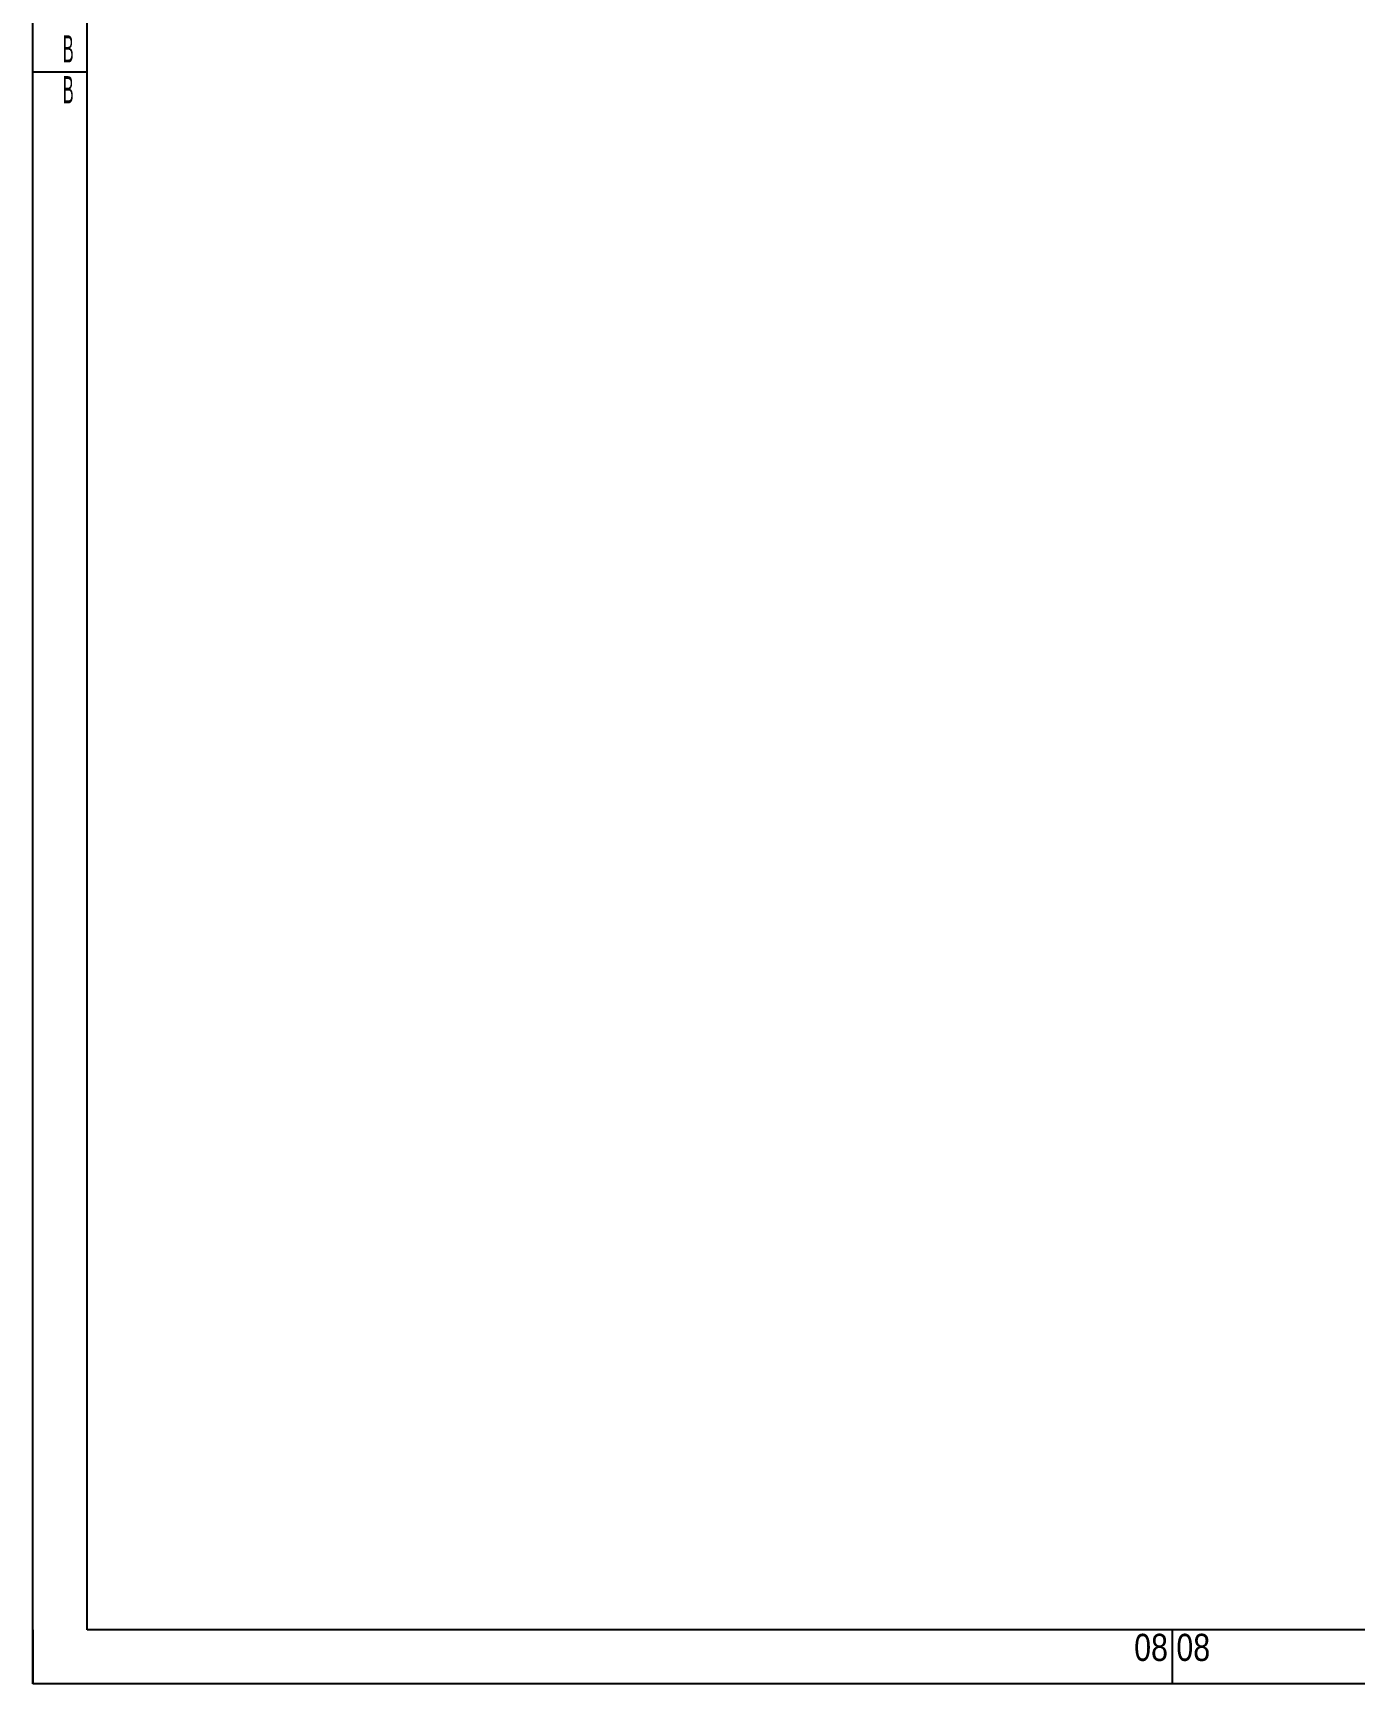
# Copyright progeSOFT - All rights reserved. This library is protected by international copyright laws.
# Model space of a CAD drawing. Extents: x -3873 to 164127, y 7129 to 96529.
# Drawn here: x -3873 to 20497, y 7129 to 37548 of the extents above; entities that cross this region are included whole.
import ezdxf
from ezdxf.enums import TextEntityAlignment as Align

# ---------------------------------------------------------------- set-up
doc = ezdxf.new("R2010")
doc.units = 0
doc.layers.get('0').update_dxf_attribs({"linetype": 'CONTINUOUS'})
doc.layers.add('LAYOUT', color=90, linetype='CONTINUOUS')
doc.styles.add('025_100', font='arial.ttf', dxfattribs={"height": 250})
doc.styles.add('035_100', font='arial.ttf', dxfattribs={"height": 350})
doc.styles.add('050_100', font='arial.ttf', dxfattribs={"height": 500})

# ---------------------------------------------------------------- blocks, each defined once
blk = doc.blocks.new('*U401')
at = {"color": 3, "linetype": 'Continuous'}
for p, q in [((-168000, 0), (-168000, 89400)), ((-167000, 29700), (-168000, 29700)), ((-168000, 1000), (-168000, 0)), ((-147000, 1000), (-147000, 0)), ((-147000, 1000), (-147000, 0)), ((0, 0), (-168000, 0))]:
    blk.add_line(p, q, dxfattribs=at)
at = {"color": 7, "linetype": 'Continuous'}
for p, q in [((-167000, 1000), (-167000, 88400)), ((-1000, 1000), (-167000, 1000))]:
    blk.add_line(p, q, dxfattribs=at)
at = {"color": 2, "style": '050_100'}
for s, width, p, p2 in [('B', 0.429283, (-167450, 29876), (-167250, 29876)), ('B', 0.429283, (-167450, 29124), (-167250, 29124)), ('08 08', 0.800937, (-147700, 424), (-146300, 424))]:
    blk.add_text(s, height=500, dxfattribs=dict(at, width=width)).set_placement(p, p2, align=Align.FIT)
at = {"color": 1, "linetype": 'Continuous', "ltscale": 50}
for tag, p, height, style in [('PROJECT', (-13710, 8757), 400, '035_100'), ('drawingnr', (-9521, 1405), 550, '050_100')]:
    blk.add_attdef(tag, p, '', height=height, dxfattribs=dict(at, style=style))
at = {"color": 4, "linetype": 'Continuous', "ltscale": 50}
for tag, p, height, style in [('bird', (-17252, 4446), 250, '025_100'), ('capacity', (-12319, 4446), 250, '025_100'), ('title1', (-8362, 4404), 350, '035_100'), ('w1', (-17252, 3796), 250, '025_100'), ('w2', (-16208, 3796), 250, '025_100'), ('w3', (-15164, 3796), 250, '025_100'), ('drawn', (-12319, 3796), 250, '025_100'), ('title2', (-8362, 3754), 350, '035_100'), ('scald', (-17252, 3146), 250, '025_100'), ('check', (-12319, 3146), 250, '025_100'), ('title3', (-8362, 3104), 350, '035_100'), ('scale', (-12319, 2496), 250, '025_100'), ('date', (-12319, 1846), 250, '025_100'), ('dept', (-12319, 1196), 250, '025_100')]:
    blk.add_attdef(tag, p, '', height=height, dxfattribs=dict(at, style=style))

msp = doc.modelspace()

# ---------------------------------------------------------------- block references
at = {"layer": 'LAYOUT', "linetype": 'Continuous', "ltscale": 50}
msp.add_blockref('*U401', (164127, 7129), dxfattribs=at)

doc.saveas('drawing.dxf')
